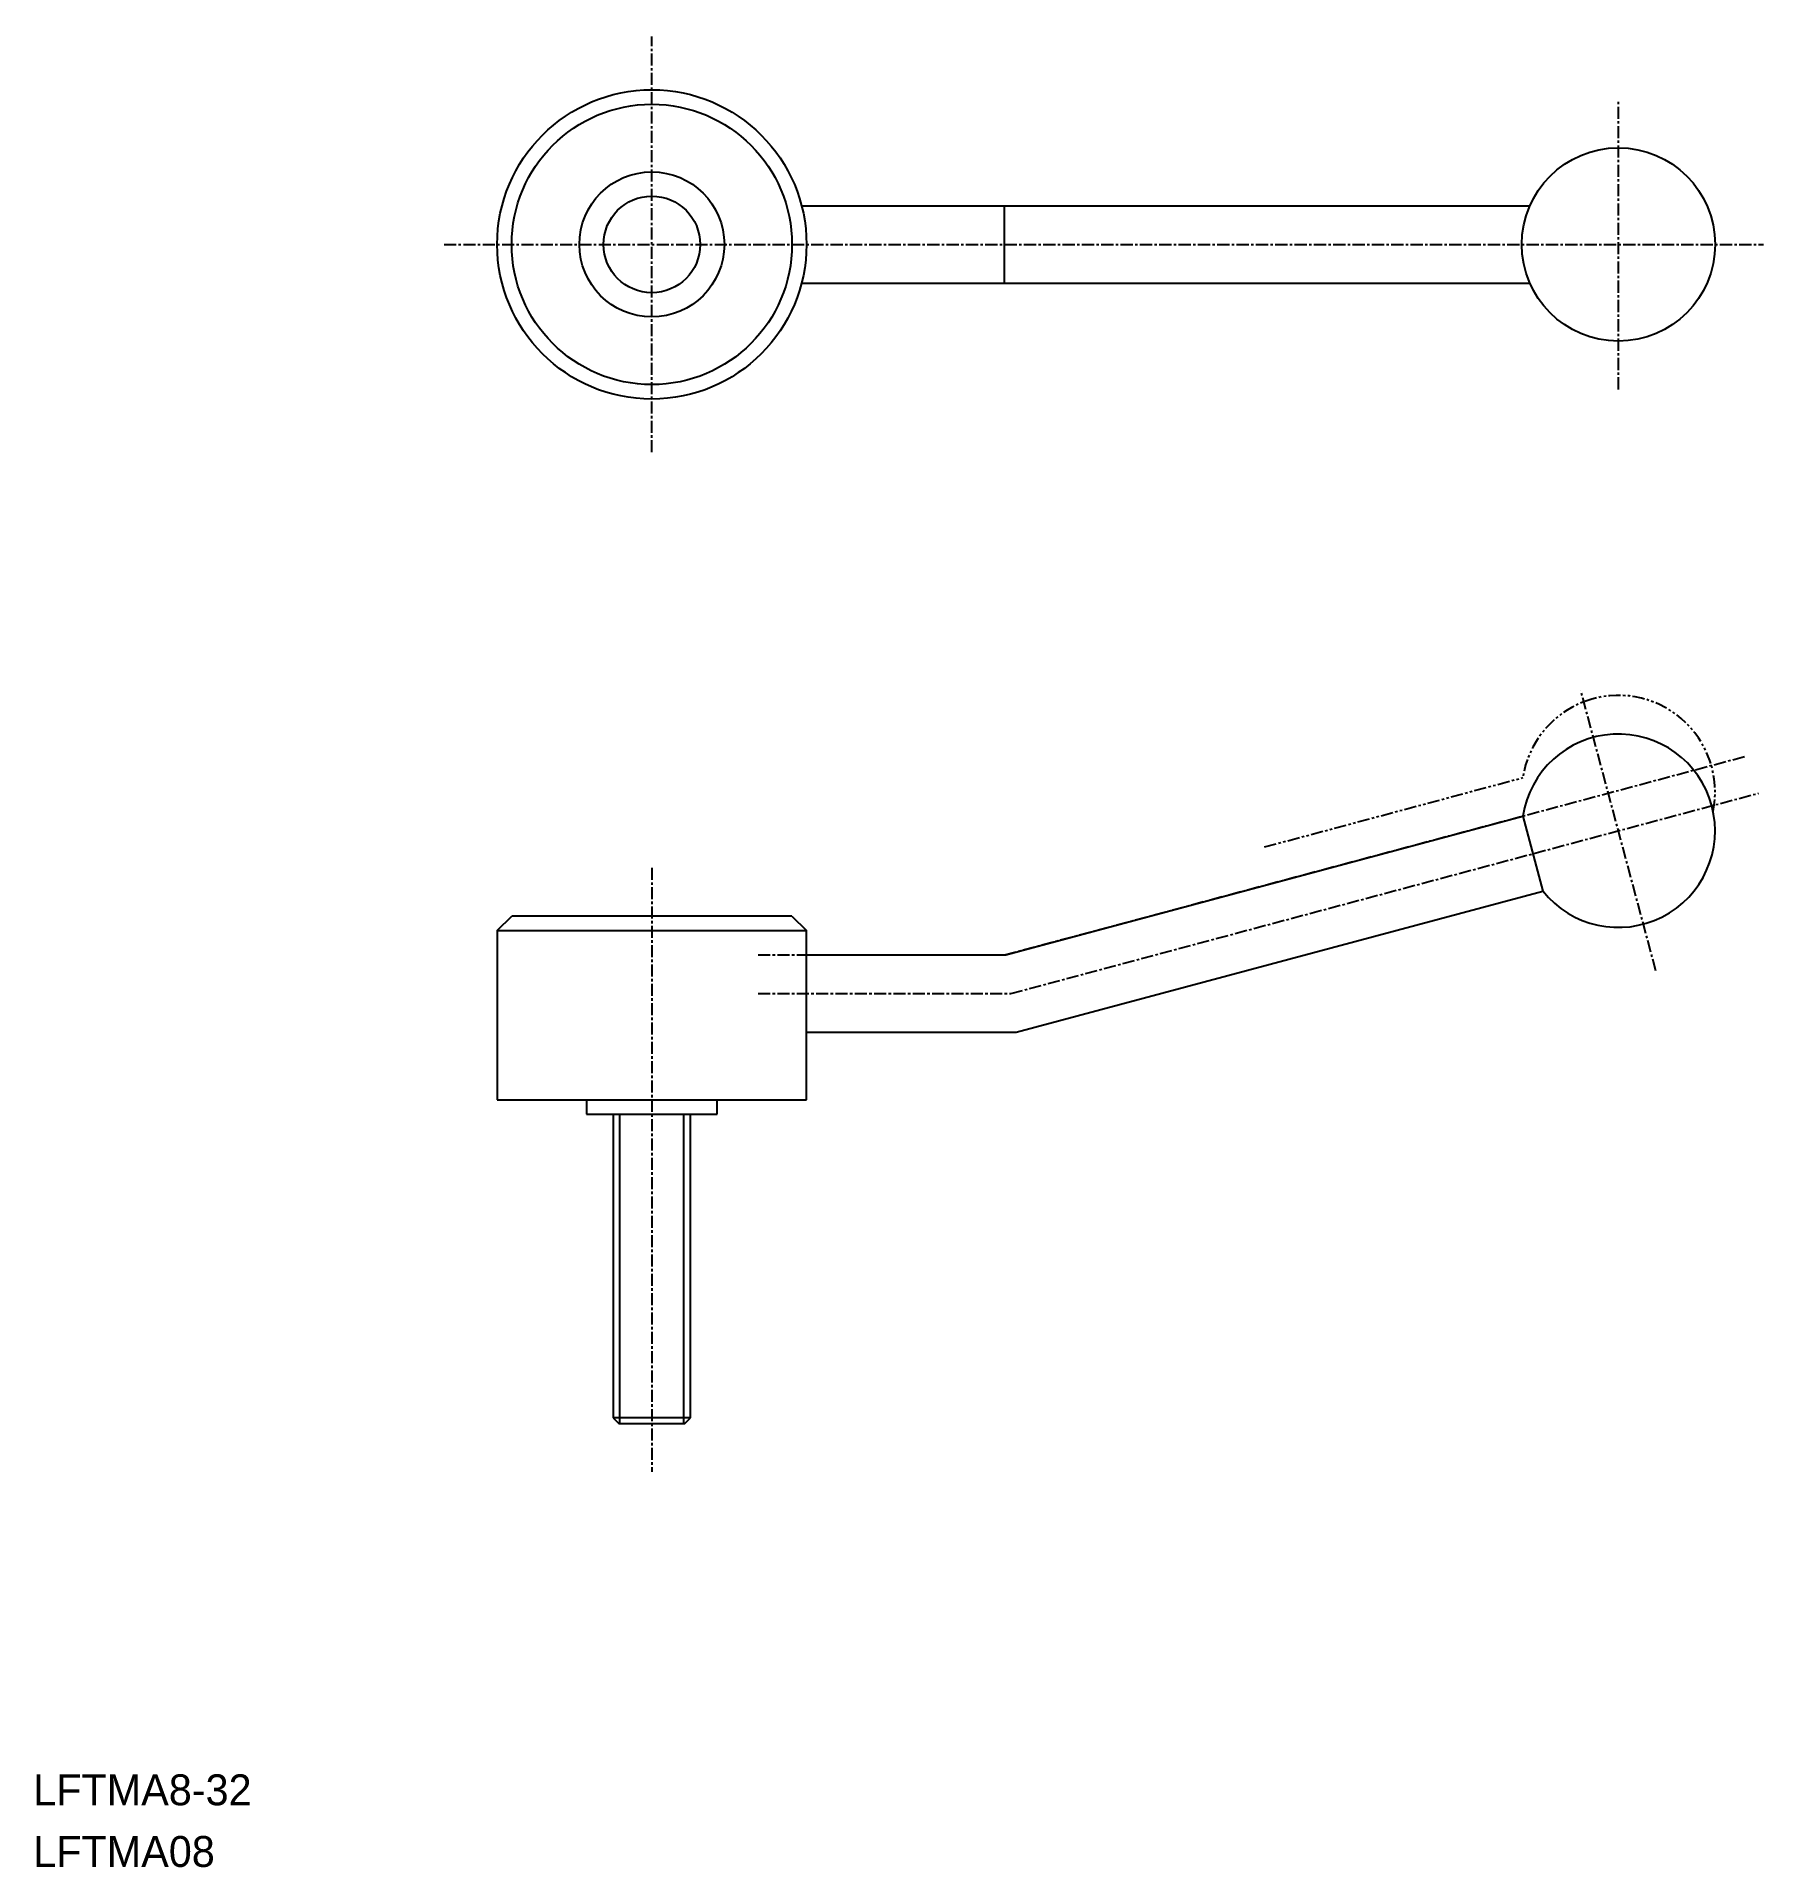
# Model space of a CAD drawing. Extents: x 0 to 179, y 0 to 189.
import ezdxf

# ---------------------------------------------------------------- set-up
doc = ezdxf.new("R2010")
doc.units = 0
doc.linetypes.add('CENTER', pattern=[2, 1.25, -0.25, 0.25, -0.25])
doc.linetypes.add('PHANTOM', pattern=[2.5, 1.25, -0.25, 0.25, -0.25, 0.25, -0.25])
doc.layers.get('0').update_dxf_attribs({"linetype": 'CONTINUOUS'})
doc.layers.add('CENTER', color=1, linetype='CENTER')

msp = doc.modelspace()

# ---------------------------------------------------------------- linework, layer by layer
at = {"color": 7, "linetype": 'CONTINUOUS'}
for p, q in [((79.56, 171.87), (154.83, 171.87)), ((100.5, 163.87), (100.5, 171.87)), ((79.56, 163.87), (154.83, 163.87)), ((100.63, 94.37), (154.11, 108.7)), ((154.11, 108.7), (156.18, 100.97)), ((101.68, 86.37), (156.18, 100.97)), ((48, 96.87), (49.5, 98.37)), ((48, 96.87), (48, 79.37)), ((48, 96.87), (80, 96.87)), ((78.5, 98.37), (49.5, 98.37)), ((78.5, 98.37), (80, 96.87)), ((80, 79.37), (80, 96.87)), ((80, 94.37), (100.63, 94.37)), ((80, 86.37), (101.68, 86.37)), ((48, 79.37), (80, 79.37)), ((57.25, 79.37), (57.25, 77.87)), ((57.25, 77.87), (70.75, 77.87)), ((60, 77.87), (60, 46.47)), ((68, 46.47), (68, 77.87)), ((70.75, 77.87), (70.75, 79.37)), ((68, 46.47), (60, 46.47)), ((60, 46.47), (60.6, 45.87)), ((60.6, 45.87), (67.4, 45.87)), ((67.4, 45.87), (68, 46.47))]:
    msp.add_line(p, q, dxfattribs=at)
at = {"color": 3, "linetype": 'PHANTOM'}
msp.add_line((127.37, 105.53), (154.11, 112.7), dxfattribs=at)
at = {"color": 3, "linetype": 'CONTINUOUS'}
for p, q in [((60.67, 77.87), (60.67, 45.87)), ((67.32, 45.87), (67.32, 77.87))]:
    msp.add_line(p, q, dxfattribs=at)
at = {"color": 7, "linetype": 'CONTINUOUS'}
for centre, radius in [((64, 167.87), 16), ((64, 167.87), 14.5), ((164, 167.87), 10), ((64, 167.87), 7.5), ((64, 167.87), 5)]:
    msp.add_circle(centre, radius, dxfattribs=at)
at = {"color": 3, "linetype": 'PHANTOM'}
msp.add_arc((164, 111.21), 10, 348.463, 171.4218, dxfattribs=at)
at = {"color": 7, "linetype": 'CONTINUOUS'}
msp.add_arc((164, 107.21), 10, 218.5782, 171.4218, dxfattribs=at)
at = {"layer": 'CENTER', "color": 1, "linetype": 'CENTER'}
for p, q in [((64, 146.37), (64, 189.37)), ((164, 152.87), (164, 182.87)), ((42.5, 167.87), (179, 167.87)), ((167.88, 92.72), (160.11, 121.7)), ((100.5, 94.37), (177.19, 114.92)), ((101.15, 90.37), (178.49, 111.09)), ((64, 103.37), (64, 40.87)), ((75, 94.37), (100.5, 94.37)), ((75, 90.37), (101.15, 90.37))]:
    msp.add_line(p, q, dxfattribs=at)

# ---------------------------------------------------------------- texts
at = {"color": 7, "linetype": 'CONTINUOUS'}
for s, p in [('LFTMA8-32', (0, 6.38)), ('LFTMA08', (0, 0))]:
    msp.add_text(s, height=3.2, dxfattribs=at).set_placement(p)

doc.saveas('drawing.dxf')
